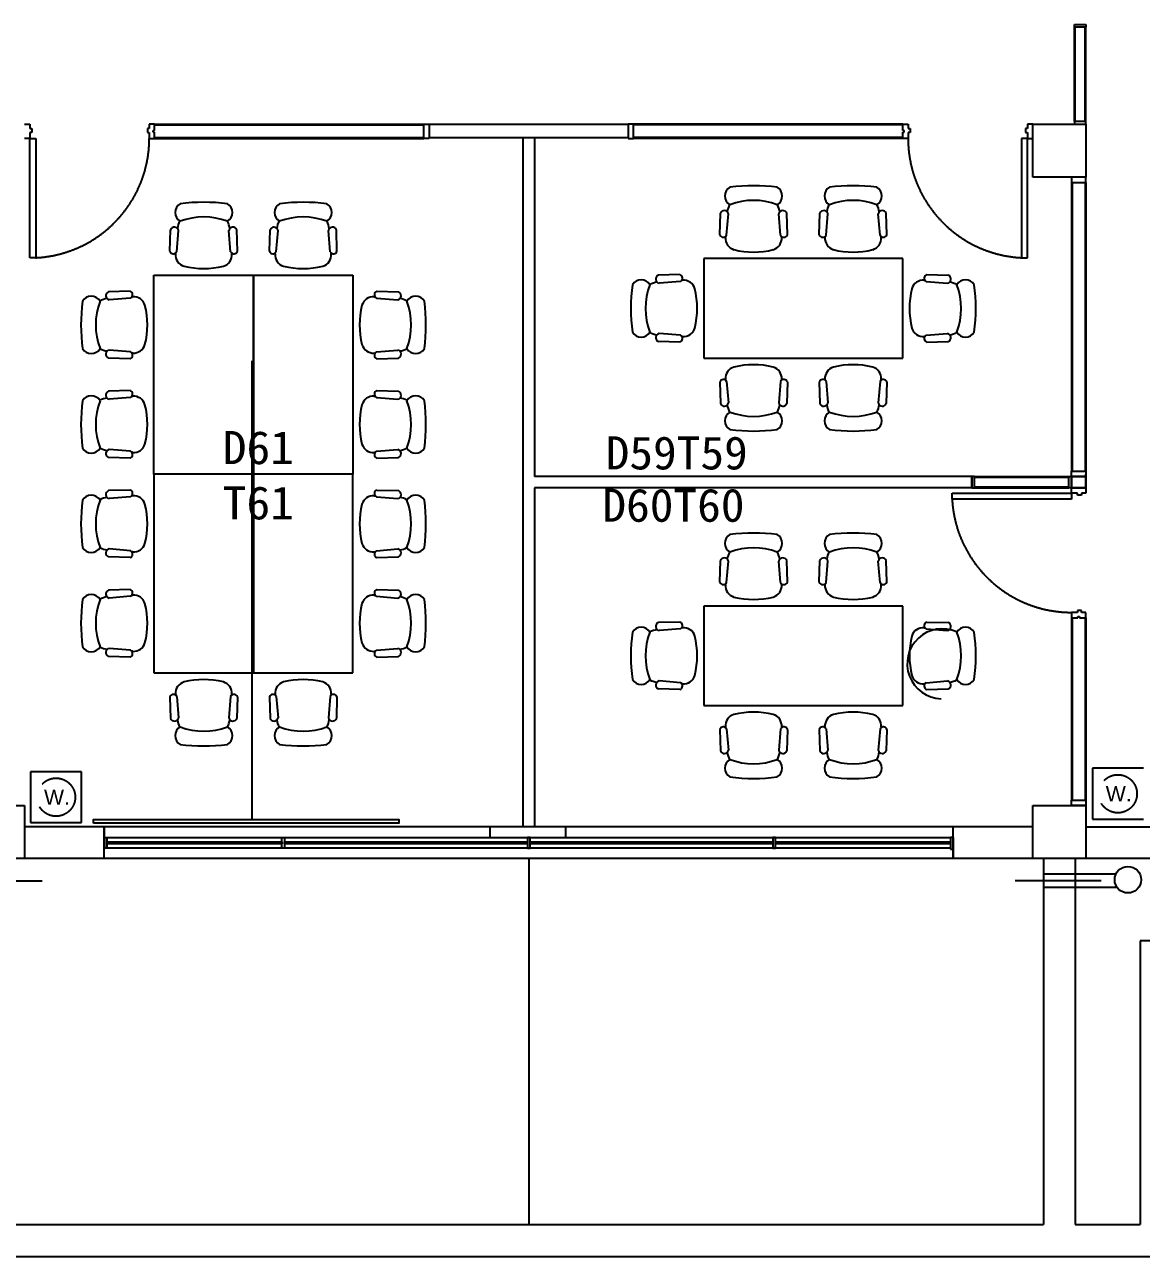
# Model space of a CAD drawing. Header units: millimetres. Extents: x 526420 to 928802, y 401925 to 509768.
# Drawn here: x 693311 to 701730, y 416304 to 425594 of the extents above; entities that cross this region are included whole.
import ezdxf

# ---------------------------------------------------------------- set-up
doc = ezdxf.new("R2010")
doc.units = ezdxf.units.MM
doc.header["$LTSCALE"] = 3000
doc.header["$MEASUREMENT"] = 0
for name, pattern in [('DASH', [0.35, 0.25, -0.1]), ('DASHED2', [0.375, 0.25, -0.125]), ('HIDDEN', [0.375, 0.25, -0.125])]:
    doc.linetypes.add(name, pattern=pattern)
doc.layers.get('0').update_dxf_attribs({"linetype": 'CONTINUOUS'})
for name, color, linetype in [('D-WALL', 7, 'CONTINUOUS'), ('D-WINDOW', 7, 'CONTINUOUS'), ('P-DOOR', 7, 'CONTINUOUS'), ('P-FURNI-I', 7, 'CONTINUOUS'), ('P-STAIR', 7, 'CONTINUOUS'), ('P-WALL', 7, 'CONTINUOUS'), ('环控', 3, 'CONTINUOUS')]:
    doc.layers.add(name, color=color, linetype=linetype)
doc.styles.get("Standard").update_dxf_attribs({"font": 'romans.shx', "width": 0.65, "bigfont": 'hzfs1.shx'})
doc.styles.add('TITLE', font='ARIAL.TTF')

msp = doc.modelspace()

# ---------------------------------------------------------------- linework, layer by layer
at = {"color": 0, "ltscale": 0.7}
for p, q in [((701537.8, 419186.9), (700991, 419186.9)), ((692794.8, 419136.9), (693443.4, 419136.9)), ((701427.2, 419136.9), (700778.6, 419136.9)), ((701547.1, 419086.9), (700991, 419086.9))]:
    msp.add_line(p, q, dxfattribs=at)
msp.add_circle((701628.6, 419144.9), 100, dxfattribs=at)
at = {"layer": 'D-WALL', "color": 0, "ltscale": 100}
for p, q in [((696361, 424843.9), (697861, 424843.9)), ((696361, 424843.9), (696361, 424744)), ((697861, 424843.9), (697861, 424744)), ((700911, 424843.9), (701311, 424843.9)), ((700911, 424443.9), (700911, 424843.9)), ((700911, 424843.9), (701311, 424843.9)), ((700911, 424443.9), (700911, 424843.9)), ((700911, 424843.9), (701311, 424843.9)), ((700911, 424443.9), (700911, 424843.9)), ((701311, 424843.9), (701311, 424443.9)), ((701311, 424843.9), (701311, 424443.9)), ((701311, 424843.9), (701311, 424443.9)), ((696361, 424743.9), (697861, 424743.9)), ((701311, 424443.9), (700911, 424443.9)), ((701311, 424443.9), (700911, 424443.9)), ((701311, 424443.9), (700911, 424443.9)), ((692911, 419703.9), (693311, 419703.9)), ((693311, 419703.9), (693311, 419303.9)), ((700911, 419703.9), (701311, 419703.9)), ((700911, 419303.9), (700911, 419703.9)), ((701311, 419703.9), (701311, 419303.9)), ((693311, 419303.9), (692911, 419303.9)), ((701311, 419303.9), (700911, 419303.9))]:
    msp.add_line(p, q, dxfattribs=at)
at = {"layer": 'D-WALL', "color": 0, "ltscale": 0.7}
for p, q in [((693911, 419543.9), (693311, 419543.9)), ((693911, 419303.9), (693911, 419543.9)), ((696821, 419463.9), (696821, 419543.9)), ((697391, 419543.9), (696821, 419543.9)), ((697391, 419463.9), (697391, 419543.9)), ((700311, 419303.9), (700311, 419543.9)), ((700911, 419543.9), (700311, 419543.9)), ((701311, 419543.9), (702061, 419543.9)), ((693911, 419303.9), (692401, 419303.9)), ((701821, 419303.9), (700311, 419303.9))]:
    msp.add_line(p, q, dxfattribs=at)
at = {"layer": 'D-WINDOW', "color": 0, "ltscale": 0.7}
for p, q in [((700311, 419543.9), (693911, 419543.9)), ((693911, 419543.9), (693911, 419383.9)), ((700311, 419383.9), (700311, 419543.9)), ((693911, 419303.9), (693911, 419463.9)), ((693911, 419463.9), (693931, 419463.9)), ((693911, 419383.9), (693911, 419463.9)), ((693931, 419383.9), (693931, 419463.9)), ((693931, 419463.9), (700291, 419463.9)), ((693931, 419463.9), (693931, 419383.9)), ((695251, 419463.9), (695271, 419463.9)), ((695251, 419383.9), (695251, 419463.9)), ((695271, 419463.9), (695271, 419383.9)), ((697121, 419463.9), (697101, 419463.9)), ((697101, 419463.9), (697101, 419383.9)), ((697121, 419383.9), (697121, 419463.9)), ((698971, 419463.9), (698951, 419463.9)), ((698951, 419463.9), (698951, 419383.9)), ((698971, 419383.9), (698971, 419463.9)), ((700291, 419463.9), (700291, 419383.9)), ((700311, 419463.9), (700291, 419463.9)), ((700291, 419463.9), (700291, 419373.9)), ((700311, 419463.9), (700311, 419303.9)), ((700311, 419373.9), (700311, 419463.9)), ((693931, 419383.9), (693911, 419383.9)), ((693931, 419416.4), (693931, 419431.4)), ((693931, 419431.4), (695251, 419431.4)), ((695251, 419416.4), (693931, 419416.4)), ((700291, 419383.9), (693931, 419383.9)), ((695251, 419431.4), (695251, 419416.4)), ((695271, 419383.9), (695251, 419383.9)), ((695271, 419416.4), (695271, 419431.4)), ((695271, 419431.4), (697101, 419431.4)), ((697101, 419416.4), (695271, 419416.4)), ((697101, 419431.4), (697101, 419416.4)), ((697101, 419383.9), (697121, 419383.9)), ((697121, 419416.4), (697121, 419431.4)), ((697121, 419431.4), (698951, 419431.4)), ((698951, 419416.4), (697121, 419416.4)), ((698951, 419431.4), (698951, 419416.4)), ((698951, 419383.9), (698971, 419383.9)), ((698971, 419416.4), (698971, 419431.4)), ((698971, 419431.4), (700291, 419431.4)), ((700291, 419416.4), (698971, 419416.4)), ((700291, 419431.4), (700291, 419416.4)), ((700291, 419373.9), (700311, 419373.9)), ((700311, 419303.9), (693911, 419303.9))]:
    msp.add_line(p, q, dxfattribs=at)
at = {"layer": 'P-DOOR', "color": 0}
for p, q in [((693351, 424735.9), (693396, 424735.9)), ((693351, 423835.9), (693351, 424735.9)), ((693396, 424735.9), (693396, 423835.9)), ((700871, 424735.9), (700826, 424735.9)), ((700826, 424735.9), (700826, 423835.9)), ((700871, 423835.9), (700871, 424735.9)), ((693396, 423835.9), (693351, 423835.9)), ((700826, 423835.9), (700871, 423835.9)), ((700303, 422015.9), (700303, 422060.9)), ((700303, 422060.9), (701203, 422060.9)), ((701203, 422060.9), (701203, 422015.9)), ((701203, 422015.9), (700303, 422015.9))]:
    msp.add_line(p, q, dxfattribs=at)
at = {"layer": 'P-DOOR', "color": 0, "linetype": 'DASHED2', "ltscale": 10}
for centre, start, end in [((693348.9, 424736.8), 272.99284, 359.94476), ((700873.1, 424736.8), 180.05524, 267.00716), ((701203.9, 422063), 182.99284, 269.94476)]:
    msp.add_arc(centre, 902.1, start, end, dxfattribs=at)
at = {"layer": 'P-FURNI-I', "color": 0}
for p, q in [((698552, 424009.2), (698556.4, 424171.8)), ((698603.4, 424005.9), (698616.6, 424166.9)), ((699009.6, 424005.9), (698996.4, 424166.9)), ((699061, 424009.2), (699056.6, 424171.8)), ((699302, 424009.2), (699306.4, 424171.8)), ((699353.4, 424005.9), (699366.6, 424166.9)), ((699759.6, 424005.9), (699746.4, 424166.9)), ((699811, 424009.2), (699806.6, 424171.8)), ((694406.5, 423884.2), (694410.9, 424046.9)), ((694457.9, 423881), (694471.1, 424042)), ((694864.1, 423881), (694850.9, 424042)), ((694915.5, 423884.2), (694911.1, 424046.9)), ((695156.5, 423884.2), (695160.9, 424046.9)), ((695207.9, 423881), (695221.1, 424042)), ((695614.1, 423881), (695600.9, 424042)), ((695665.5, 423884.2), (695661.1, 424046.9)), ((698594.8, 423989.5), (698595.3, 423995.9)), ((698594.8, 423989.5), (698595.2, 423995.8)), ((699018.2, 423989.5), (699017.7, 423995.9)), ((699344.8, 423989.5), (699345.3, 423995.9)), ((699344.8, 423989.5), (699345.2, 423995.8)), ((699768.2, 423989.5), (699767.7, 423995.9)), ((694449.3, 423864.6), (694449.8, 423871)), ((694449.3, 423864.6), (694449.7, 423870.9)), ((694872.7, 423864.6), (694872.2, 423871)), ((695199.3, 423864.6), (695199.8, 423871)), ((695199.3, 423864.6), (695199.7, 423870.9)), ((695622.7, 423864.6), (695622.2, 423871)), ((698251.2, 423708.4), (698088.6, 423704)), ((698254.5, 423657), (698093.5, 423643.8)), ((698270.9, 423665.6), (698264.5, 423665.1)), ((700092.1, 423665.6), (700098.5, 423665.1)), ((700108.5, 423657), (700269.5, 423643.8)), ((700111.8, 423708.4), (700274.4, 423704)), ((694105.7, 423583.5), (693943.1, 423579.1)), ((694109, 423532.1), (693948, 423518.9)), ((694125.4, 423540.7), (694119, 423540.2)), ((694125.4, 423540.7), (694119.1, 423540.3)), ((695946.6, 423540.7), (695952.9, 423540.3)), ((695946.6, 423540.7), (695953, 423540.2)), ((695963, 423532.1), (696124, 423518.9)), ((695966.3, 423583.5), (696128.9, 423579.1)), ((698254.5, 423250.9), (698093.5, 423264)), ((700108.5, 423250.9), (700269.5, 423264)), ((698251.2, 423199.4), (698088.6, 423203.8)), ((698270.9, 423242.2), (698264.5, 423242.7)), ((698270.9, 423242.2), (698264.6, 423242.6)), ((700092.1, 423242.2), (700098.5, 423242.7)), ((700092.1, 423242.2), (700098.4, 423242.6)), ((700111.8, 423199.4), (700274.4, 423203.8)), ((694105.7, 423074.5), (693943.1, 423078.9)), ((694109, 423125.9), (693948, 423139.1)), ((694125.4, 423117.3), (694119, 423117.8)), ((695946.6, 423117.3), (695953, 423117.8)), ((695963, 423125.9), (696124, 423139.1)), ((695966.3, 423074.5), (696128.9, 423078.9)), ((698552, 422898.7), (698556.4, 422736)), ((698594.8, 422918.3), (698595.2, 422912)), ((698594.8, 422918.3), (698595.3, 422911.9)), ((698603.4, 422901.9), (698616.6, 422740.9)), ((699009.6, 422901.9), (698996.4, 422740.9)), ((699018.2, 422918.3), (699017.7, 422911.9)), ((699061, 422898.7), (699056.6, 422736)), ((699302, 422898.7), (699306.4, 422736)), ((699344.8, 422918.3), (699345.2, 422912)), ((699344.8, 422918.3), (699345.3, 422911.9)), ((699353.4, 422901.9), (699366.6, 422740.9)), ((699759.6, 422901.9), (699746.4, 422740.9)), ((699768.2, 422918.3), (699767.7, 422911.9)), ((699811, 422898.7), (699806.6, 422736)), ((694105.7, 422833.5), (693943.1, 422829.1)), ((694125.4, 422790.7), (694119, 422790.2)), ((694125.4, 422790.7), (694119.1, 422790.3)), ((695946.6, 422790.7), (695952.9, 422790.3)), ((695946.6, 422790.7), (695953, 422790.2)), ((695966.3, 422833.5), (696128.9, 422829.1)), ((694109, 422782.1), (693948, 422768.9)), ((695963, 422782.1), (696124, 422768.9)), ((694105.7, 422324.5), (693943.1, 422328.9)), ((694109, 422375.9), (693948, 422389.1)), ((694125.4, 422367.3), (694119, 422367.8)), ((695946.6, 422367.3), (695953, 422367.8)), ((695963, 422375.9), (696124, 422389.1)), ((695966.3, 422324.5), (696128.9, 422328.9)), ((694105.7, 422083.5), (693943.1, 422079.1)), ((695966.3, 422083.5), (696128.9, 422079.1)), ((694109, 422032.1), (693948, 422018.9)), ((694125.4, 422040.7), (694119, 422040.2)), ((694125.4, 422040.7), (694119.1, 422040.3)), ((695946.6, 422040.7), (695952.9, 422040.3)), ((695946.6, 422040.7), (695953, 422040.2)), ((695963, 422032.1), (696124, 422018.9)), ((694109, 421625.9), (693948, 421639.1)), ((694125.4, 421617.3), (694119, 421617.8)), ((695946.6, 421617.3), (695953, 421617.8)), ((695963, 421625.9), (696124, 421639.1)), ((694105.7, 421574.5), (693943.1, 421578.9)), ((695966.3, 421574.5), (696128.9, 421578.9)), ((698552, 421389.1), (698556.4, 421551.7)), ((698603.4, 421385.8), (698616.6, 421546.9)), ((699009.6, 421385.8), (698996.4, 421546.9)), ((699061, 421389.1), (699056.6, 421551.7)), ((699302, 421389.1), (699306.4, 421551.7)), ((699353.4, 421385.8), (699366.6, 421546.9)), ((699759.6, 421385.8), (699746.4, 421546.9)), ((699811, 421389.1), (699806.6, 421551.7)), ((694105.7, 421333.5), (693943.1, 421329.1)), ((695966.3, 421333.5), (696128.9, 421329.1)), ((698594.8, 421369.4), (698595.3, 421375.8)), ((698594.8, 421369.4), (698595.2, 421375.7)), ((699018.2, 421369.4), (699017.7, 421375.8)), ((699344.8, 421369.4), (699345.3, 421375.8)), ((699344.8, 421369.4), (699345.2, 421375.7)), ((699768.2, 421369.4), (699767.7, 421375.8)), ((694109, 421282.1), (693948, 421268.9)), ((694125.4, 421290.7), (694119, 421290.2)), ((694125.4, 421290.7), (694119.1, 421290.3)), ((695946.6, 421290.7), (695952.9, 421290.3)), ((695946.6, 421290.7), (695953, 421290.2)), ((695963, 421282.1), (696124, 421268.9)), ((698251.2, 421088.3), (698088.6, 421083.9)), ((698254.5, 421036.9), (698093.5, 421023.7)), ((698270.9, 421045.6), (698264.5, 421045.1)), ((700092.1, 421045.6), (700098.5, 421045.1)), ((700108.5, 421036.9), (700269.5, 421023.7)), ((700111.8, 421088.3), (700274.4, 421083.9)), ((694109, 420875.9), (693948, 420889.1)), ((694125.4, 420867.3), (694119, 420867.8)), ((695946.6, 420867.3), (695953, 420867.8)), ((695963, 420875.9), (696124, 420889.1)), ((694105.7, 420824.5), (693943.1, 420828.9)), ((695966.3, 420824.5), (696128.9, 420828.9)), ((698251.2, 420579.3), (698088.6, 420583.7)), ((698254.5, 420630.8), (698093.5, 420643.9)), ((698270.9, 420622.1), (698264.5, 420622.6)), ((698270.9, 420622.1), (698264.6, 420622.5)), ((700092.1, 420622.1), (700098.5, 420622.6)), ((700092.1, 420622.1), (700098.4, 420622.5)), ((700108.5, 420630.8), (700269.5, 420643.9)), ((700111.8, 420579.3), (700274.4, 420583.7)), ((694406.5, 420523.7), (694410.9, 420361.1)), ((694449.3, 420543.4), (694449.7, 420537.1)), ((694449.3, 420543.4), (694449.8, 420537)), ((694457.9, 420527), (694471.1, 420366)), ((694864.1, 420527), (694850.9, 420366)), ((694872.7, 420543.4), (694872.2, 420537)), ((694915.5, 420523.7), (694911.1, 420361.1)), ((695156.5, 420523.7), (695160.9, 420361.1)), ((695199.3, 420543.4), (695199.7, 420537.1)), ((695199.3, 420543.4), (695199.8, 420537)), ((695207.9, 420527), (695221.1, 420366)), ((695614.1, 420527), (695600.9, 420366)), ((695622.7, 420543.4), (695622.2, 420537)), ((695665.5, 420523.7), (695661.1, 420361.1)), ((698594.8, 420298.2), (698595.2, 420291.9)), ((698594.8, 420298.2), (698595.3, 420291.8)), ((698603.4, 420281.9), (698616.6, 420120.8)), ((699009.6, 420281.9), (698996.4, 420120.8)), ((699018.2, 420298.2), (699017.7, 420291.8)), ((699344.8, 420298.2), (699345.2, 420291.9)), ((699344.8, 420298.2), (699345.3, 420291.8)), ((699353.4, 420281.9), (699366.6, 420120.8)), ((699759.6, 420281.9), (699746.4, 420120.8)), ((699768.2, 420298.2), (699767.7, 420291.8)), ((698552, 420278.6), (698556.4, 420115.9)), ((699061, 420278.6), (699056.6, 420115.9)), ((699302, 420278.6), (699306.4, 420115.9)), ((699811, 420278.6), (699806.6, 420115.9))]:
    msp.add_line(p, q, dxfattribs=at)
at = {"layer": 'P-FURNI-I', "color": 0, "ltscale": 5}
for p, q in [((699931.5, 423828.9), (698431.5, 423828.9)), ((698431.5, 423828.9), (698431.5, 423078.9)), ((699931.5, 423828.9), (698431.5, 423828.9)), ((698431.5, 423828.9), (698431.5, 423078.9)), ((699931.5, 423078.9), (699931.5, 423828.9)), ((699931.5, 423078.9), (699931.5, 423828.9)), ((694286, 423704), (695036, 423704)), ((694286, 422204), (694286, 423704)), ((694286, 423704), (695036, 423704)), ((694286, 422204), (694286, 423704)), ((695036, 423704), (695786, 423704)), ((695036, 422204), (695036, 423704)), ((695036, 423704), (695036, 422204)), ((695036, 423704), (695786, 423704)), ((695036, 422204), (695036, 423704)), ((695036, 423704), (695036, 422204)), ((695786, 423704), (695786, 422204)), ((695786, 423704), (695786, 422204)), ((698431.5, 423078.9), (699931.5, 423078.9)), ((698431.5, 423078.9), (699931.5, 423078.9)), ((695036, 422204), (694286, 422204)), ((694286, 422204), (694286, 420704)), ((695036, 422204), (694286, 422204)), ((695036, 422204), (694286, 422204)), ((694286, 422204), (694286, 420704)), ((695036, 422204), (694286, 422204)), ((695786, 422204), (695036, 422204)), ((695036, 422204), (695036, 420704)), ((695036, 420704), (695036, 422204)), ((695786, 422204), (695036, 422204)), ((695786, 422204), (695036, 422204)), ((695036, 422204), (695036, 420704)), ((695036, 420704), (695036, 422204)), ((695786, 422204), (695036, 422204)), ((695786, 420704), (695786, 422204)), ((695786, 420704), (695786, 422204)), ((699931.5, 421208.8), (698431.5, 421208.8)), ((698431.5, 421208.8), (698431.5, 420458.8)), ((699931.5, 421208.8), (698431.5, 421208.8)), ((698431.5, 421208.8), (698431.5, 420458.8)), ((699931.5, 420458.8), (699931.5, 421208.8)), ((699931.5, 420458.8), (699931.5, 421208.8)), ((694286, 420704), (695036, 420704)), ((694286, 420704), (695036, 420704)), ((695036, 420704), (695786, 420704)), ((695036, 420704), (695786, 420704)), ((698431.5, 420458.8), (699931.5, 420458.8)), ((698431.5, 420458.8), (699931.5, 420458.8))]:
    msp.add_line(p, q, dxfattribs=at)
at = {"layer": 'P-FURNI-I', "color": 0, "linetype": 'DASH'}
for p, q in [((693740.1, 419959.3), (693356.1, 419959.3)), ((693356.1, 419959.3), (693356.1, 419575.3)), ((693740.1, 419575.3), (693740.1, 419959.3)), ((701744.8, 419985), (701360.8, 419985)), ((701360.8, 419985), (701360.8, 419601)), ((693356.1, 419575.3), (693740.1, 419575.3)), ((701360.8, 419601), (701744.8, 419601))]:
    msp.add_line(p, q, dxfattribs=at)
at = {"layer": 'P-FURNI-I', "color": 0, "linetype": 'HIDDEN', "ltscale": 0.5}
for centre in [(693548.1, 419767.3), (701552.8, 419793)]:
    msp.add_circle(centre, 144, dxfattribs=at)
at = {"layer": 'P-FURNI-I', "color": 0}
for centre, radius, start, end in [((698666.8, 424301.7), 76.4, 120.39269, 239.60731), ((698806.5, 422995.6), 1383.5, 82.59073, 97.40927), ((698946.2, 424301.7), 76.4, 300.39269, 59.60731), ((699416.8, 424301.7), 76.4, 120.39269, 239.60731), ((699556.5, 422995.6), 1383.5, 82.59073, 97.40927), ((699696.2, 424301.7), 76.4, 300.39269, 59.60731), ((694521.3, 424176.8), 76.4, 120.39269, 239.60731), ((694661, 422870.7), 1383.5, 82.59073, 97.40927), ((694800.7, 424176.8), 76.4, 300.39269, 59.60731), ((695271.3, 424176.8), 76.4, 120.39269, 239.60731), ((695411, 422870.7), 1383.5, 82.59073, 97.40927), ((695550.7, 424176.8), 76.4, 300.39269, 59.60731), ((698585.7, 424159.9), 31.7, 12.86629, 157.84358), ((698783.1, 424157.7), 177.1, 153.61801, 171.90476), ((698806.5, 423765.8), 502.6, 69.20895, 110.79105), ((698827.4, 424157.7), 177.1, 7.33471, 26.21221), ((699027.3, 424159.9), 31.7, 22.15642, 167.13371), ((699335.7, 424159.9), 31.7, 12.86629, 157.84358), ((699533.1, 424157.7), 177.1, 153.61801, 171.90476), ((699556.5, 423765.8), 502.6, 69.20895, 110.79105), ((699577.4, 424157.7), 177.1, 7.33471, 26.21221), ((699777.3, 424159.9), 31.7, 22.15642, 167.13371), ((694637.6, 424032.8), 177.1, 153.61801, 171.90476), ((694661, 423640.9), 502.6, 69.20895, 110.79105), ((694681.9, 424032.8), 177.1, 7.33471, 26.21221), ((695387.6, 424032.8), 177.1, 153.61801, 171.90476), ((695411, 423640.9), 502.6, 69.20895, 110.79105), ((695431.9, 424032.8), 177.1, 7.33471, 26.21221), ((694440.2, 424035), 31.7, 12.86629, 157.84358), ((694881.8, 424035), 31.7, 22.15642, 167.13371), ((695190.2, 424035), 31.7, 12.86629, 157.84358), ((695631.8, 424035), 31.7, 22.15642, 167.13371), ((698578.4, 424018.1), 27.9, 198.71616, 333.95689), ((699034.6, 424018.1), 27.9, 206.04311, 341.28384), ((699328.4, 424018.1), 27.9, 198.71616, 333.95689), ((699784.6, 424018.1), 27.9, 206.04311, 341.28384), ((698683, 423981.8), 88.6, 175, 253.89134), ((698930, 423981.8), 88.6, 286.10866, 5), ((699433, 423981.8), 88.6, 175, 253.89134), ((699680, 423981.8), 88.6, 286.10866, 5), ((694432.9, 423893.2), 27.9, 198.71616, 333.95689), ((694537.5, 423856.9), 88.6, 175, 253.89134), ((694784.5, 423856.9), 88.6, 286.10866, 5), ((694889.1, 423893.2), 27.9, 206.04311, 341.28384), ((695182.9, 423893.2), 27.9, 198.71616, 333.95689), ((695287.5, 423856.9), 88.6, 175, 253.89134), ((695534.5, 423856.9), 88.6, 286.10866, 5), ((695639.1, 423893.2), 27.9, 206.04311, 341.28384), ((698806.5, 424503), 624.1, 256.27501, 283.72499), ((699556.5, 424503), 624.1, 256.27501, 283.72499), ((694661, 424378.1), 624.1, 256.27501, 283.72499), ((695411, 424378.1), 624.1, 256.27501, 283.72499), ((699264.8, 423453.9), 1383.5, 172.59073, 187.40927), ((697958.7, 423593.6), 76.4, 30.39269, 149.60731), ((698494.6, 423453.9), 502.6, 159.20895, 200.79105), ((698102.7, 423474.8), 177.1, 97.33471, 116.21221), ((698100.5, 423674.7), 31.7, 112.15642, 257.13371), ((698242.3, 423682), 27.9, 296.04311, 71.28384), ((698278.6, 423577.4), 88.6, 16.10866, 95), ((700084.4, 423577.4), 88.6, 85, 163.89134), ((700120.7, 423682), 27.9, 108.71616, 243.95689), ((700262.5, 423674.7), 31.7, 282.86629, 67.84358), ((700260.3, 423474.8), 177.1, 63.78779, 82.66529), ((700404.3, 423593.6), 76.4, 30.39269, 149.60731), ((699868.4, 423453.9), 502.6, 339.20895, 20.79105), ((699098.2, 423453.9), 1383.5, 352.59073, 7.40927), ((693813.2, 423468.7), 76.4, 30.39269, 149.60731), ((693955, 423549.7), 31.7, 112.15642, 257.13371), ((694096.8, 423557.1), 27.9, 296.04311, 71.28384), ((694133.1, 423452.5), 88.6, 16.10866, 95), ((695938.9, 423452.5), 88.6, 85, 163.89134), ((695975.2, 423557.1), 27.9, 108.71616, 243.95689), ((696117, 423549.7), 31.7, 282.86629, 67.84358), ((696258.8, 423468.7), 76.4, 30.39269, 149.60731), ((697757.4, 423453.9), 624.1, 346.27501, 13.72499), ((700605.6, 423453.9), 624.1, 166.27501, 193.72499), ((695119.3, 423329), 1383.5, 172.59073, 187.40927), ((694349.1, 423329), 502.6, 159.20895, 200.79105), ((693957.2, 423352.4), 177.1, 98.09524, 116.38199), ((693611.9, 423329), 624.1, 346.27501, 13.72499), ((696460.1, 423329), 624.1, 166.27501, 193.72499), ((696114.8, 423352.4), 177.1, 63.61801, 81.90476), ((695722.9, 423329), 502.6, 339.20895, 20.79105), ((694952.7, 423329), 1383.5, 352.59073, 7.40927), ((697958.7, 423314.2), 76.4, 210.39269, 329.60731), ((698102.7, 423430.5), 177.1, 243.61801, 261.90476), ((698100.5, 423233.2), 31.7, 102.86629, 247.84358), ((698278.6, 423330.4), 88.6, 265, 343.89134), ((700084.4, 423330.4), 88.6, 196.10866, 275), ((700262.5, 423233.2), 31.7, 292.15642, 77.13371), ((700260.3, 423430.5), 177.1, 278.09524, 296.38199), ((700404.3, 423314.2), 76.4, 210.39269, 329.60731), ((694133.1, 423205.5), 88.6, 265, 343.89134), ((695938.9, 423205.5), 88.6, 196.10866, 275), ((698242.3, 423225.8), 27.9, 288.71616, 63.95689), ((700120.7, 423225.8), 27.9, 116.04311, 251.28384), ((693813.2, 423189.3), 76.4, 210.39269, 329.60731), ((693957.2, 423308.1), 177.1, 243.78779, 262.66529), ((693955, 423108.2), 31.7, 102.86629, 247.84358), ((694096.8, 423100.9), 27.9, 288.71616, 63.95689), ((695975.2, 423100.9), 27.9, 116.04311, 251.28384), ((696117, 423108.2), 31.7, 292.15642, 77.13371), ((696114.8, 423308.1), 177.1, 277.33471, 296.21221), ((696258.8, 423189.3), 76.4, 210.39269, 329.60731), ((698683, 422926), 88.6, 106.10866, 185), ((698806.5, 422404.8), 624.1, 76.27501, 103.72499), ((698930, 422926), 88.6, 355, 73.89134), ((699433, 422926), 88.6, 106.10866, 185), ((699556.5, 422404.8), 624.1, 76.27501, 103.72499), ((699680, 422926), 88.6, 355, 73.89134), ((698578.4, 422889.7), 27.9, 26.04311, 161.28384), ((699034.6, 422889.7), 27.9, 18.71616, 153.95689), ((699328.4, 422889.7), 27.9, 26.04311, 161.28384), ((699784.6, 422889.7), 27.9, 18.71616, 153.95689), ((693813.2, 422718.7), 76.4, 30.39269, 149.60731), ((693955, 422799.7), 31.7, 112.15642, 257.13371), ((694096.8, 422807.1), 27.9, 296.04311, 71.28384), ((694133.1, 422702.5), 88.6, 16.10866, 95), ((695938.9, 422702.5), 88.6, 85, 163.89134), ((695975.2, 422807.1), 27.9, 108.71616, 243.95689), ((696117, 422799.7), 31.7, 282.86629, 67.84358), ((696258.8, 422718.7), 76.4, 30.39269, 149.60731), ((695119.3, 422579), 1383.5, 172.59073, 187.40927), ((694349.1, 422579), 502.6, 159.20895, 200.79105), ((693957.2, 422602.4), 177.1, 98.09524, 116.38199), ((693611.9, 422579), 624.1, 346.27501, 13.72499), ((696460.1, 422579), 624.1, 166.27501, 193.72499), ((696114.8, 422602.4), 177.1, 63.61801, 81.90476), ((695722.9, 422579), 502.6, 339.20895, 20.79105), ((694952.7, 422579), 1383.5, 352.59073, 7.40927), ((698585.7, 422747.9), 31.7, 202.15642, 347.13371), ((698783.1, 422750.1), 177.1, 188.09524, 206.38199), ((698827.4, 422750.1), 177.1, 333.78779, 352.66529), ((699027.3, 422747.9), 31.7, 192.86629, 337.84358), ((699335.7, 422747.9), 31.7, 202.15642, 347.13371), ((699533.1, 422750.1), 177.1, 188.09524, 206.38199), ((699577.4, 422750.1), 177.1, 333.78779, 352.66529), ((699777.3, 422747.9), 31.7, 192.86629, 337.84358), ((698666.8, 422606.1), 76.4, 120.39269, 239.60731), ((698806.5, 423142), 502.6, 249.20895, 290.79105), ((698946.2, 422606.1), 76.4, 300.39269, 59.60731), ((699416.8, 422606.1), 76.4, 120.39269, 239.60731), ((699556.5, 423142), 502.6, 249.20895, 290.79105), ((699696.2, 422606.1), 76.4, 300.39269, 59.60731), ((698806.5, 423912.2), 1383.5, 262.59073, 277.40927), ((699556.5, 423912.2), 1383.5, 262.59073, 277.40927), ((694133.1, 422455.5), 88.6, 265, 343.89134), ((695938.9, 422455.5), 88.6, 196.10866, 275), ((693813.2, 422439.3), 76.4, 210.39269, 329.60731), ((693957.2, 422558.1), 177.1, 243.78779, 262.66529), ((693955, 422358.2), 31.7, 102.86629, 247.84358), ((694096.8, 422350.9), 27.9, 288.71616, 63.95689), ((695975.2, 422350.9), 27.9, 116.04311, 251.28384), ((696117, 422358.2), 31.7, 292.15642, 77.13371), ((696114.8, 422558.1), 177.1, 277.33471, 296.21221), ((696258.8, 422439.3), 76.4, 210.39269, 329.60731), ((693813.2, 421968.7), 76.4, 30.39269, 149.60731), ((693955, 422049.7), 31.7, 112.15642, 257.13371), ((694096.8, 422057.1), 27.9, 296.04311, 71.28384), ((695975.2, 422057.1), 27.9, 108.71616, 243.95689), ((696117, 422049.7), 31.7, 282.86629, 67.84358), ((696258.8, 421968.7), 76.4, 30.39269, 149.60731), ((695119.3, 421829), 1383.5, 172.59073, 187.40927), ((694349.1, 421829), 502.6, 159.20895, 200.79105), ((693957.2, 421852.4), 177.1, 98.09524, 116.38199), ((694133.1, 421952.5), 88.6, 16.10866, 95), ((693611.9, 421829), 624.1, 346.27501, 13.72499), ((696460.1, 421829), 624.1, 166.27501, 193.72499), ((695938.9, 421952.5), 88.6, 85, 163.89134), ((696114.8, 421852.4), 177.1, 63.61801, 81.90476), ((695722.9, 421829), 502.6, 339.20895, 20.79105), ((694952.7, 421829), 1383.5, 352.59073, 7.40927), ((694133.1, 421705.5), 88.6, 265, 343.89134), ((695938.9, 421705.5), 88.6, 196.10866, 275), ((698666.8, 421681.6), 76.4, 120.39269, 239.60731), ((698806.5, 420375.5), 1383.5, 82.59073, 97.40927), ((698946.2, 421681.6), 76.4, 300.39269, 59.60731), ((699416.8, 421681.6), 76.4, 120.39269, 239.60731), ((699556.5, 420375.5), 1383.5, 82.59073, 97.40927), ((699696.2, 421681.6), 76.4, 300.39269, 59.60731), ((693813.2, 421689.3), 76.4, 210.39269, 329.60731), ((693957.2, 421808.1), 177.1, 243.78779, 262.66529), ((693955, 421608.2), 31.7, 102.86629, 247.84358), ((694096.8, 421600.9), 27.9, 288.71616, 63.95689), ((695975.2, 421600.9), 27.9, 116.04311, 251.28384), ((696117, 421608.2), 31.7, 292.15642, 77.13371), ((696114.8, 421808.1), 177.1, 277.33471, 296.21221), ((696258.8, 421689.3), 76.4, 210.39269, 329.60731), ((698783.1, 421537.6), 177.1, 153.61801, 171.90476), ((698806.5, 421145.7), 502.6, 69.20895, 110.79105), ((698827.4, 421537.6), 177.1, 7.33471, 26.21221), ((699533.1, 421537.6), 177.1, 153.61801, 171.90476), ((699556.5, 421145.7), 502.6, 69.20895, 110.79105), ((699577.4, 421537.6), 177.1, 7.33471, 26.21221), ((698585.7, 421539.8), 31.7, 12.86629, 157.84358), ((699027.3, 421539.8), 31.7, 22.15642, 167.13371), ((699335.7, 421539.8), 31.7, 12.86629, 157.84358), ((699777.3, 421539.8), 31.7, 22.15642, 167.13371), ((693955, 421299.7), 31.7, 112.15642, 257.13371), ((694096.8, 421307.1), 27.9, 296.04311, 71.28384), ((695975.2, 421307.1), 27.9, 108.71616, 243.95689), ((696117, 421299.7), 31.7, 282.86629, 67.84358), ((698578.4, 421398), 27.9, 198.71616, 333.95689), ((698683, 421361.7), 88.6, 175, 253.89134), ((698930, 421361.7), 88.6, 286.10866, 5), ((699034.6, 421398), 27.9, 206.04311, 341.28384), ((699328.4, 421398), 27.9, 198.71616, 333.95689), ((699433, 421361.7), 88.6, 175, 253.89134), ((699680, 421361.7), 88.6, 286.10866, 5), ((699784.6, 421398), 27.9, 206.04311, 341.28384), ((695119.3, 421079), 1383.5, 172.59073, 187.40927), ((693813.2, 421218.7), 76.4, 30.39269, 149.60731), ((694349.1, 421079), 502.6, 159.20895, 200.79105), ((693957.2, 421102.4), 177.1, 98.09524, 116.38199), ((694133.1, 421202.5), 88.6, 16.10866, 95), ((693611.9, 421079), 624.1, 346.27501, 13.72499), ((696460.1, 421079), 624.1, 166.27501, 193.72499), ((695938.9, 421202.5), 88.6, 85, 163.89134), ((696114.8, 421102.4), 177.1, 63.61801, 81.90476), ((696258.8, 421218.7), 76.4, 30.39269, 149.60731), ((695722.9, 421079), 502.6, 339.20895, 20.79105), ((694952.7, 421079), 1383.5, 352.59073, 7.40927), ((698806.5, 421882.9), 624.1, 256.27501, 283.72499), ((699556.5, 421882.9), 624.1, 256.27501, 283.72499), ((697958.7, 420973.6), 76.4, 30.39269, 149.60731), ((698102.7, 420854.7), 177.1, 97.33471, 116.21221), ((698100.5, 421054.6), 31.7, 112.15642, 257.13371), ((698242.3, 421061.9), 27.9, 296.04311, 71.28384), ((698278.6, 420957.3), 88.6, 16.10866, 95), ((700228.5, 420773.8), 263.8, 65.34098, 268.37698), ((700084.4, 420957.3), 88.6, 85, 163.89134), ((700120.7, 421061.9), 27.9, 108.71616, 243.95689), ((700262.5, 421054.6), 31.7, 282.86629, 67.84358), ((700404.3, 420973.6), 76.4, 30.39269, 149.60731), ((694133.1, 420955.5), 88.6, 265, 343.89134), ((695938.9, 420955.5), 88.6, 196.10866, 275), ((699264.8, 420833.8), 1383.5, 172.59073, 187.40927), ((698494.6, 420833.8), 502.6, 159.20895, 200.79105), ((697757.4, 420833.8), 624.1, 346.27501, 13.72499), ((700605.6, 420833.8), 624.1, 166.27501, 193.72499), ((699868.4, 420833.8), 502.6, 339.20895, 20.79105), ((699098.2, 420833.8), 1383.5, 352.59073, 7.40927), ((693813.2, 420939.3), 76.4, 210.39269, 329.60731), ((693957.2, 421058.1), 177.1, 243.78779, 262.66529), ((693955, 420858.2), 31.7, 102.86629, 247.84358), ((694096.8, 420850.9), 27.9, 288.71616, 63.95689), ((695975.2, 420850.9), 27.9, 116.04311, 251.28384), ((696117, 420858.2), 31.7, 292.15642, 77.13371), ((696114.8, 421058.1), 177.1, 277.33471, 296.21221), ((696258.8, 420939.3), 76.4, 210.39269, 329.60731), ((694661, 420029.9), 624.1, 76.27501, 103.72499), ((695411, 420029.9), 624.1, 76.27501, 103.72499), ((697958.7, 420694.1), 76.4, 210.39269, 329.60731), ((698102.7, 420810.4), 177.1, 243.61801, 261.90476), ((698278.6, 420710.3), 88.6, 265, 343.89134), ((700084.4, 420710.3), 88.6, 196.10866, 275), ((700260.3, 420810.4), 177.1, 278.09524, 296.38199), ((700404.3, 420694.1), 76.4, 210.39269, 329.60731), ((694537.5, 420551.1), 88.6, 106.10866, 185), ((694784.5, 420551.1), 88.6, 355, 73.89134), ((695287.5, 420551.1), 88.6, 106.10866, 185), ((695534.5, 420551.1), 88.6, 355, 73.89134), ((698100.5, 420613.1), 31.7, 102.86629, 247.84358), ((698242.3, 420605.7), 27.9, 288.71616, 63.95689), ((700120.7, 420605.7), 27.9, 116.04311, 251.28384), ((700262.5, 420613.1), 31.7, 292.15642, 77.13371), ((694432.9, 420514.8), 27.9, 26.04311, 161.28384), ((694889.1, 420514.8), 27.9, 18.71616, 153.95689), ((695182.9, 420514.8), 27.9, 26.04311, 161.28384), ((695639.1, 420514.8), 27.9, 18.71616, 153.95689), ((698683, 420305.9), 88.6, 106.10866, 185), ((698806.5, 419784.7), 624.1, 76.27501, 103.72499), ((698930, 420305.9), 88.6, 355, 73.89134), ((699433, 420305.9), 88.6, 106.10866, 185), ((699556.5, 419784.7), 624.1, 76.27501, 103.72499), ((699680, 420305.9), 88.6, 355, 73.89134), ((694440.2, 420373), 31.7, 202.15642, 347.13371), ((694521.3, 420231.2), 76.4, 120.39269, 239.60731), ((694637.6, 420375.2), 177.1, 188.09524, 206.38199), ((694661, 420767.1), 502.6, 249.20895, 290.79105), ((694800.7, 420231.2), 76.4, 300.39269, 59.60731), ((694681.9, 420375.2), 177.1, 333.78779, 352.66529), ((694881.8, 420373), 31.7, 192.86629, 337.84358), ((695190.2, 420373), 31.7, 202.15642, 347.13371), ((695271.3, 420231.2), 76.4, 120.39269, 239.60731), ((695387.6, 420375.2), 177.1, 188.09524, 206.38199), ((695411, 420767.1), 502.6, 249.20895, 290.79105), ((695550.7, 420231.2), 76.4, 300.39269, 59.60731), ((695431.9, 420375.2), 177.1, 333.78779, 352.66529), ((695631.8, 420373), 31.7, 192.86629, 337.84358), ((698578.4, 420269.6), 27.9, 26.04311, 161.28384), ((699034.6, 420269.6), 27.9, 18.71616, 153.95689), ((699328.4, 420269.6), 27.9, 26.04311, 161.28384), ((699784.6, 420269.6), 27.9, 18.71616, 153.95689), ((694661, 421537.3), 1383.5, 262.59073, 277.40927), ((695411, 421537.3), 1383.5, 262.59073, 277.40927), ((698585.7, 420127.8), 31.7, 202.15642, 347.13371), ((698783.1, 420130), 177.1, 188.09524, 206.38199), ((698827.4, 420130), 177.1, 333.78779, 352.66529), ((699027.3, 420127.8), 31.7, 192.86629, 337.84358), ((699335.7, 420127.8), 31.7, 202.15642, 347.13371), ((699533.1, 420130), 177.1, 188.09524, 206.38199), ((699577.4, 420130), 177.1, 333.78779, 352.66529), ((699777.3, 420127.8), 31.7, 192.86629, 337.84358), ((698666.8, 419986.1), 76.4, 120.39269, 239.60731), ((698806.5, 420521.9), 502.6, 249.20895, 290.79105), ((698946.2, 419986.1), 76.4, 300.39269, 59.60731), ((699416.8, 419986.1), 76.4, 120.39269, 239.60731), ((699556.5, 420521.9), 502.6, 249.20895, 290.79105), ((699696.2, 419986.1), 76.4, 300.39269, 59.60731), ((698806.5, 421292.1), 1383.5, 262.59073, 277.40927), ((699556.5, 421292.1), 1383.5, 262.59073, 277.40927)]:
    msp.add_arc(centre, radius, start, end, dxfattribs=at)
at = {"layer": 'P-STAIR', "color": 0, "ltscale": 0.7}
for p, q in [((697111, 419303.9), (697111, 416543.9)), ((700991, 419303.9), (700991, 416543.9)), ((701231, 419303.9), (701231, 416543.9)), ((701821, 418683.9), (701721, 418683.9)), ((701721, 418683.9), (701721, 416543.9)), ((693231, 416543.9), (700991, 416543.9)), ((701231, 416543.9), (701721, 416543.9)), ((692401, 416303.9), (701821, 416303.9))]:
    msp.add_line(p, q, dxfattribs=at)
at = {"layer": 'P-WALL', "color": 0, "ltscale": 2}
for p, q in [((701225, 425573.9), (701225, 425593.9)), ((701225, 425593.9), (701311, 425593.9)), ((701311, 425593.9), (701311, 425573.9)), ((701225, 424863.9), (701225, 425573.9)), ((701311, 425573.9), (701225, 425573.9)), ((701231, 424863.9), (701231, 425573.9)), ((701305, 424863.9), (701305, 425573.9)), ((701311, 424863.9), (701311, 425573.9)), ((693311, 424843.9), (693351, 424843.9)), ((693351, 424843.9), (693351, 424810.9)), ((694291, 424843.9), (694251, 424843.9)), ((694251, 424843.9), (694251, 424810.9)), ((694291, 424843.9), (696321, 424843.9)), ((694291, 424795.9), (694291, 424843.9)), ((694291, 424837.9), (696321, 424837.9)), ((696321, 424735.9), (696321, 424843.9)), ((696321, 424843.9), (696361, 424843.9)), ((696361, 424843.9), (696361, 424735.9)), ((697901, 424843.9), (697861, 424843.9)), ((697861, 424843.9), (697861, 424735.9)), ((699931, 424843.9), (697901, 424843.9)), ((697901, 424735.9), (697901, 424843.9)), ((699931, 424837.9), (697901, 424837.9)), ((699931, 424795.9), (699931, 424843.9)), ((699931, 424843.9), (699971, 424843.9)), ((699971, 424843.9), (699971, 424810.9)), ((700911, 424843.9), (700871, 424843.9)), ((700871, 424843.9), (700871, 424810.9)), ((700911, 424811.9), (700911, 424843.9)), ((701311, 424863.9), (701225, 424863.9)), ((701225, 424863.9), (701225, 424843.9)), ((701225, 424843.9), (701311, 424843.9)), ((701311, 424843.9), (701311, 424863.9)), ((693351, 424810.9), (693366, 424810.9)), ((693366, 424780.9), (693351, 424780.9)), ((693351, 424780.9), (693351, 424735.9)), ((693366, 424810.9), (693366, 424780.9)), ((694251, 424810.9), (694236, 424810.9)), ((694236, 424810.9), (694236, 424780.9)), ((694236, 424780.9), (694251, 424780.9)), ((694251, 424780.9), (694251, 424735.9)), ((694281, 424783.9), (694281, 424795.9)), ((694281, 424795.9), (694291, 424795.9)), ((694291, 424783.9), (694281, 424783.9)), ((694291, 424735.9), (694291, 424783.9)), ((694291, 424741.9), (696321, 424741.9)), ((699931, 424741.9), (697901, 424741.9)), ((699941, 424795.9), (699931, 424795.9)), ((699931, 424735.9), (699931, 424783.9)), ((699931, 424783.9), (699941, 424783.9)), ((699941, 424783.9), (699941, 424795.9)), ((699971, 424810.9), (699986, 424810.9)), ((699986, 424780.9), (699971, 424780.9)), ((699971, 424780.9), (699971, 424735.9)), ((699986, 424810.9), (699986, 424780.9)), ((700871, 424810.9), (700856, 424810.9)), ((700856, 424810.9), (700856, 424780.9)), ((700856, 424780.9), (700871, 424780.9)), ((700871, 424780.9), (700871, 424735.9)), ((700911, 424799.9), (700911, 424811.9)), ((700911, 424811.9), (700911, 424811.9)), ((700911, 424735.9), (700911, 424799.9)), ((700911, 424799.9), (700911, 424799.9)), ((693351, 424735.9), (693311, 424735.9)), ((694251, 424735.9), (694291, 424735.9)), ((694291, 424735.9), (696321, 424735.9)), ((696361, 424735.9), (696321, 424735.9)), ((697861, 424735.9), (697901, 424735.9)), ((699931, 424735.9), (697901, 424735.9)), ((699971, 424735.9), (699931, 424735.9)), ((700871, 424735.9), (700911, 424735.9)), ((701311, 424443.9), (701203, 424443.9)), ((701203, 424443.9), (701203, 424403.9)), ((701203, 424403.9), (701203, 422226.9)), ((701203, 424403.9), (701311, 424403.9)), ((701209, 424403.9), (701209, 422226.9)), ((701305, 424403.9), (701305, 422226.9)), ((701311, 424403.9), (701311, 424443.9)), ((701311, 424403.9), (701311, 422226.9)), ((700473, 422186.9), (700453, 422186.9)), ((700453, 422186.9), (700453, 422100.9)), ((700473, 422186.9), (701183, 422186.9)), ((700473, 422100.9), (700473, 422186.9)), ((700473, 422180.9), (701183, 422180.9)), ((701183, 422100.9), (701183, 422186.9)), ((701183, 422186.9), (701203, 422186.9)), ((701203, 422226.9), (701311, 422226.9)), ((701203, 422186.9), (701203, 422226.9)), ((701311, 422186.9), (701203, 422186.9)), ((701203, 422186.9), (701203, 422100.9)), ((701203, 422100.9), (701203, 422186.9)), ((701203, 422186.9), (701311, 422186.9)), ((701311, 422226.9), (701311, 422186.9)), ((701311, 422186.9), (701311, 422100.9)), ((700453, 422100.9), (700473, 422100.9)), ((700473, 422106.9), (701183, 422106.9)), ((700473, 422100.9), (701183, 422100.9)), ((701203, 422100.9), (701183, 422100.9)), ((701203, 422100.9), (701267, 422100.9)), ((701203, 422060.9), (701203, 422100.9)), ((701311, 422100.9), (701203, 422100.9)), ((701248, 422060.9), (701203, 422060.9)), ((701248, 422045.9), (701248, 422060.9)), ((701278, 422045.9), (701248, 422045.9)), ((701267, 422100.9), (701267, 422100.9)), ((701267, 422100.9), (701279, 422100.9)), ((701311, 422060.9), (701278, 422060.9)), ((701278, 422060.9), (701278, 422045.9)), ((701279, 422100.9), (701279, 422100.9)), ((701279, 422100.9), (701311, 422100.9)), ((701311, 422100.9), (701311, 422060.9)), ((701248, 421160.9), (701203, 421160.9)), ((701203, 421160.9), (701203, 421120.9)), ((701203, 421120.9), (701203, 419743.9)), ((701203, 421120.9), (701251, 421120.9)), ((701209, 421120.9), (701209, 419743.9)), ((701278, 421175.9), (701248, 421175.9)), ((701248, 421175.9), (701248, 421160.9)), ((701251, 421120.9), (701251, 421130.9)), ((701251, 421130.9), (701263, 421130.9)), ((701263, 421130.9), (701263, 421120.9)), ((701263, 421120.9), (701311, 421120.9)), ((701278, 421160.9), (701278, 421175.9)), ((701311, 421160.9), (701278, 421160.9)), ((701305, 421120.9), (701305, 419743.9)), ((701311, 421120.9), (701311, 421160.9)), ((701311, 421120.9), (701311, 419743.9)), ((701203, 419743.9), (701311, 419743.9)), ((701203, 419703.9), (701203, 419743.9)), ((701311, 419743.9), (701311, 419703.9)), ((701311, 419703.9), (701203, 419703.9))]:
    msp.add_line(p, q, dxfattribs=at)
at = {"layer": 'P-WALL', "color": 0, "ltscale": 100}
for p, q in [((697068, 424743.9), (697068, 419543.9)), ((697154, 424743.9), (697154, 422186.9)), ((697154, 422100.9), (697154, 419543.9))]:
    msp.add_line(p, q, dxfattribs=at)
at = {"layer": 'P-WALL', "color": 0, "ltscale": 0.7}
for p, q in [((700453, 422186.9), (697154, 422186.9)), ((700453, 422100.9), (700453, 422186.9)), ((701311, 422103.9), (701311, 422203.9)), ((700453, 422100.9), (697154, 422100.9))]:
    msp.add_line(p, q, dxfattribs=at)
at = {"layer": '环控', "color": 0, "ltscale": 0.7}
msp.add_line((695024.1, 423057.6), (695024.1, 419600.1), dxfattribs=at)
msp.add_lwpolyline([(693829.8, 419571.4), (693829.8, 419598.1), (696131.1, 419598.1), (696131.1, 419571.4)], close=True, dxfattribs=at)

# ---------------------------------------------------------------- texts
at = {"layer": 'P-FURNI-I', "color": 0, "linetype": 'DASH', "style": 'TITLE'}
for p in [(693456.5, 419709.9), (701461.1, 419735.6)]:
    msp.add_text('W.', height=115.2, dxfattribs=at).set_placement(p)
at = {"layer": 'P-FURNI-I', "color": 6, "ltscale": 0.7, "char_height": 250, "attachment_point": 1}
for s, insert, width in [('{\\fKaiTi_GB2312|b0|i0|c134|p49;\\W1.05;\\C3;D61\\PT61}', (694804.8, 422529.1), 339.372), ('{\\fKaiTi_GB2312|b0|i0|c134|p49;\\W1.05;\\C3;D59T59}', (697691.3, 422489.1), 1042.482), ('{\\fKaiTi_GB2312|b0|i0|c134|p49;\\W1.05;\\C3;D60T60}', (697666.6, 422094.6), 339.372)]:
    msp.add_mtext(s, dxfattribs=dict(at, insert=insert, width=width))

doc.saveas('drawing.dxf')
